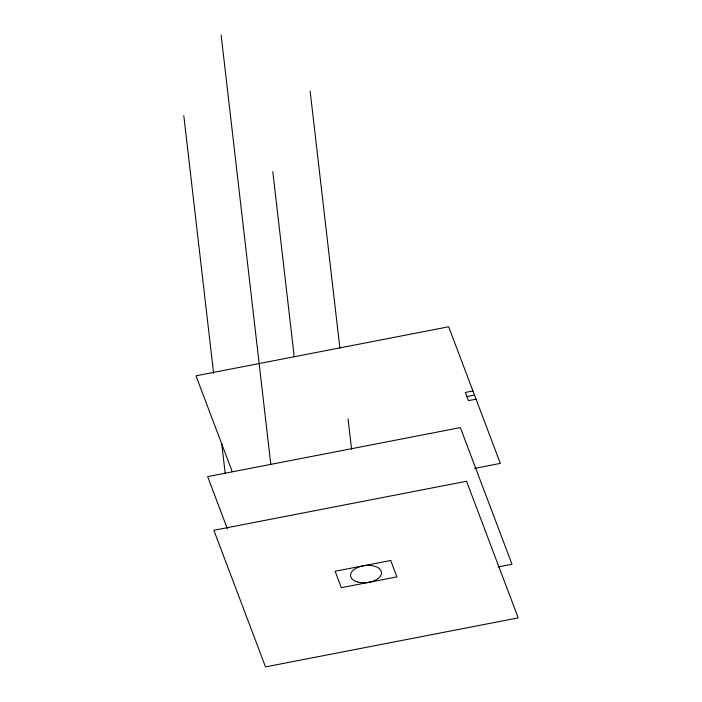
<?xml version="1.0" encoding="UTF-8"?>
<svg xmlns="http://www.w3.org/2000/svg" width="702" height="702" viewBox="0 0 702 702"><rect width="100%" height="100%" fill="white"/><g stroke="black" fill="none" stroke-linecap="round" stroke-linejoin="round"><path stroke-width="1.05" d="M472.946 390.988L465.365 392.462L468.462 400.658L476.044 399.192M466.909 396.56L474.491 395.086M474.482 468.418L500.324 463.399L448.666 326.781L195.981 375.807L232.213 471.639M497.99 566.935L511.986 564.215L460.328 427.597L207.643 476.623L227.308 528.615M310.144 91.155L339.873 348.095M348.06 418.857L351.588 449.341M272.806 171.718L294.199 356.607M221.148 35.1L270.814 464.364M183.801 115.663L213.627 373.42M221.806 444.112L225.193 473.385M466.54 481.256L213.856 530.282L265.505 666.9L518.199 617.874L466.54 481.256M390.716 560.486L335.126 571.27L341.33 587.671L396.92 576.886L390.716 560.486M357.493 581.958A15.549 8.582 -6.6 0 0 381.467 573.358A15.549 8.582 -6.6 0 0 359.108 566.918A15.549 8.582 -6.6 0 0 357.493 581.958"/></g></svg>
